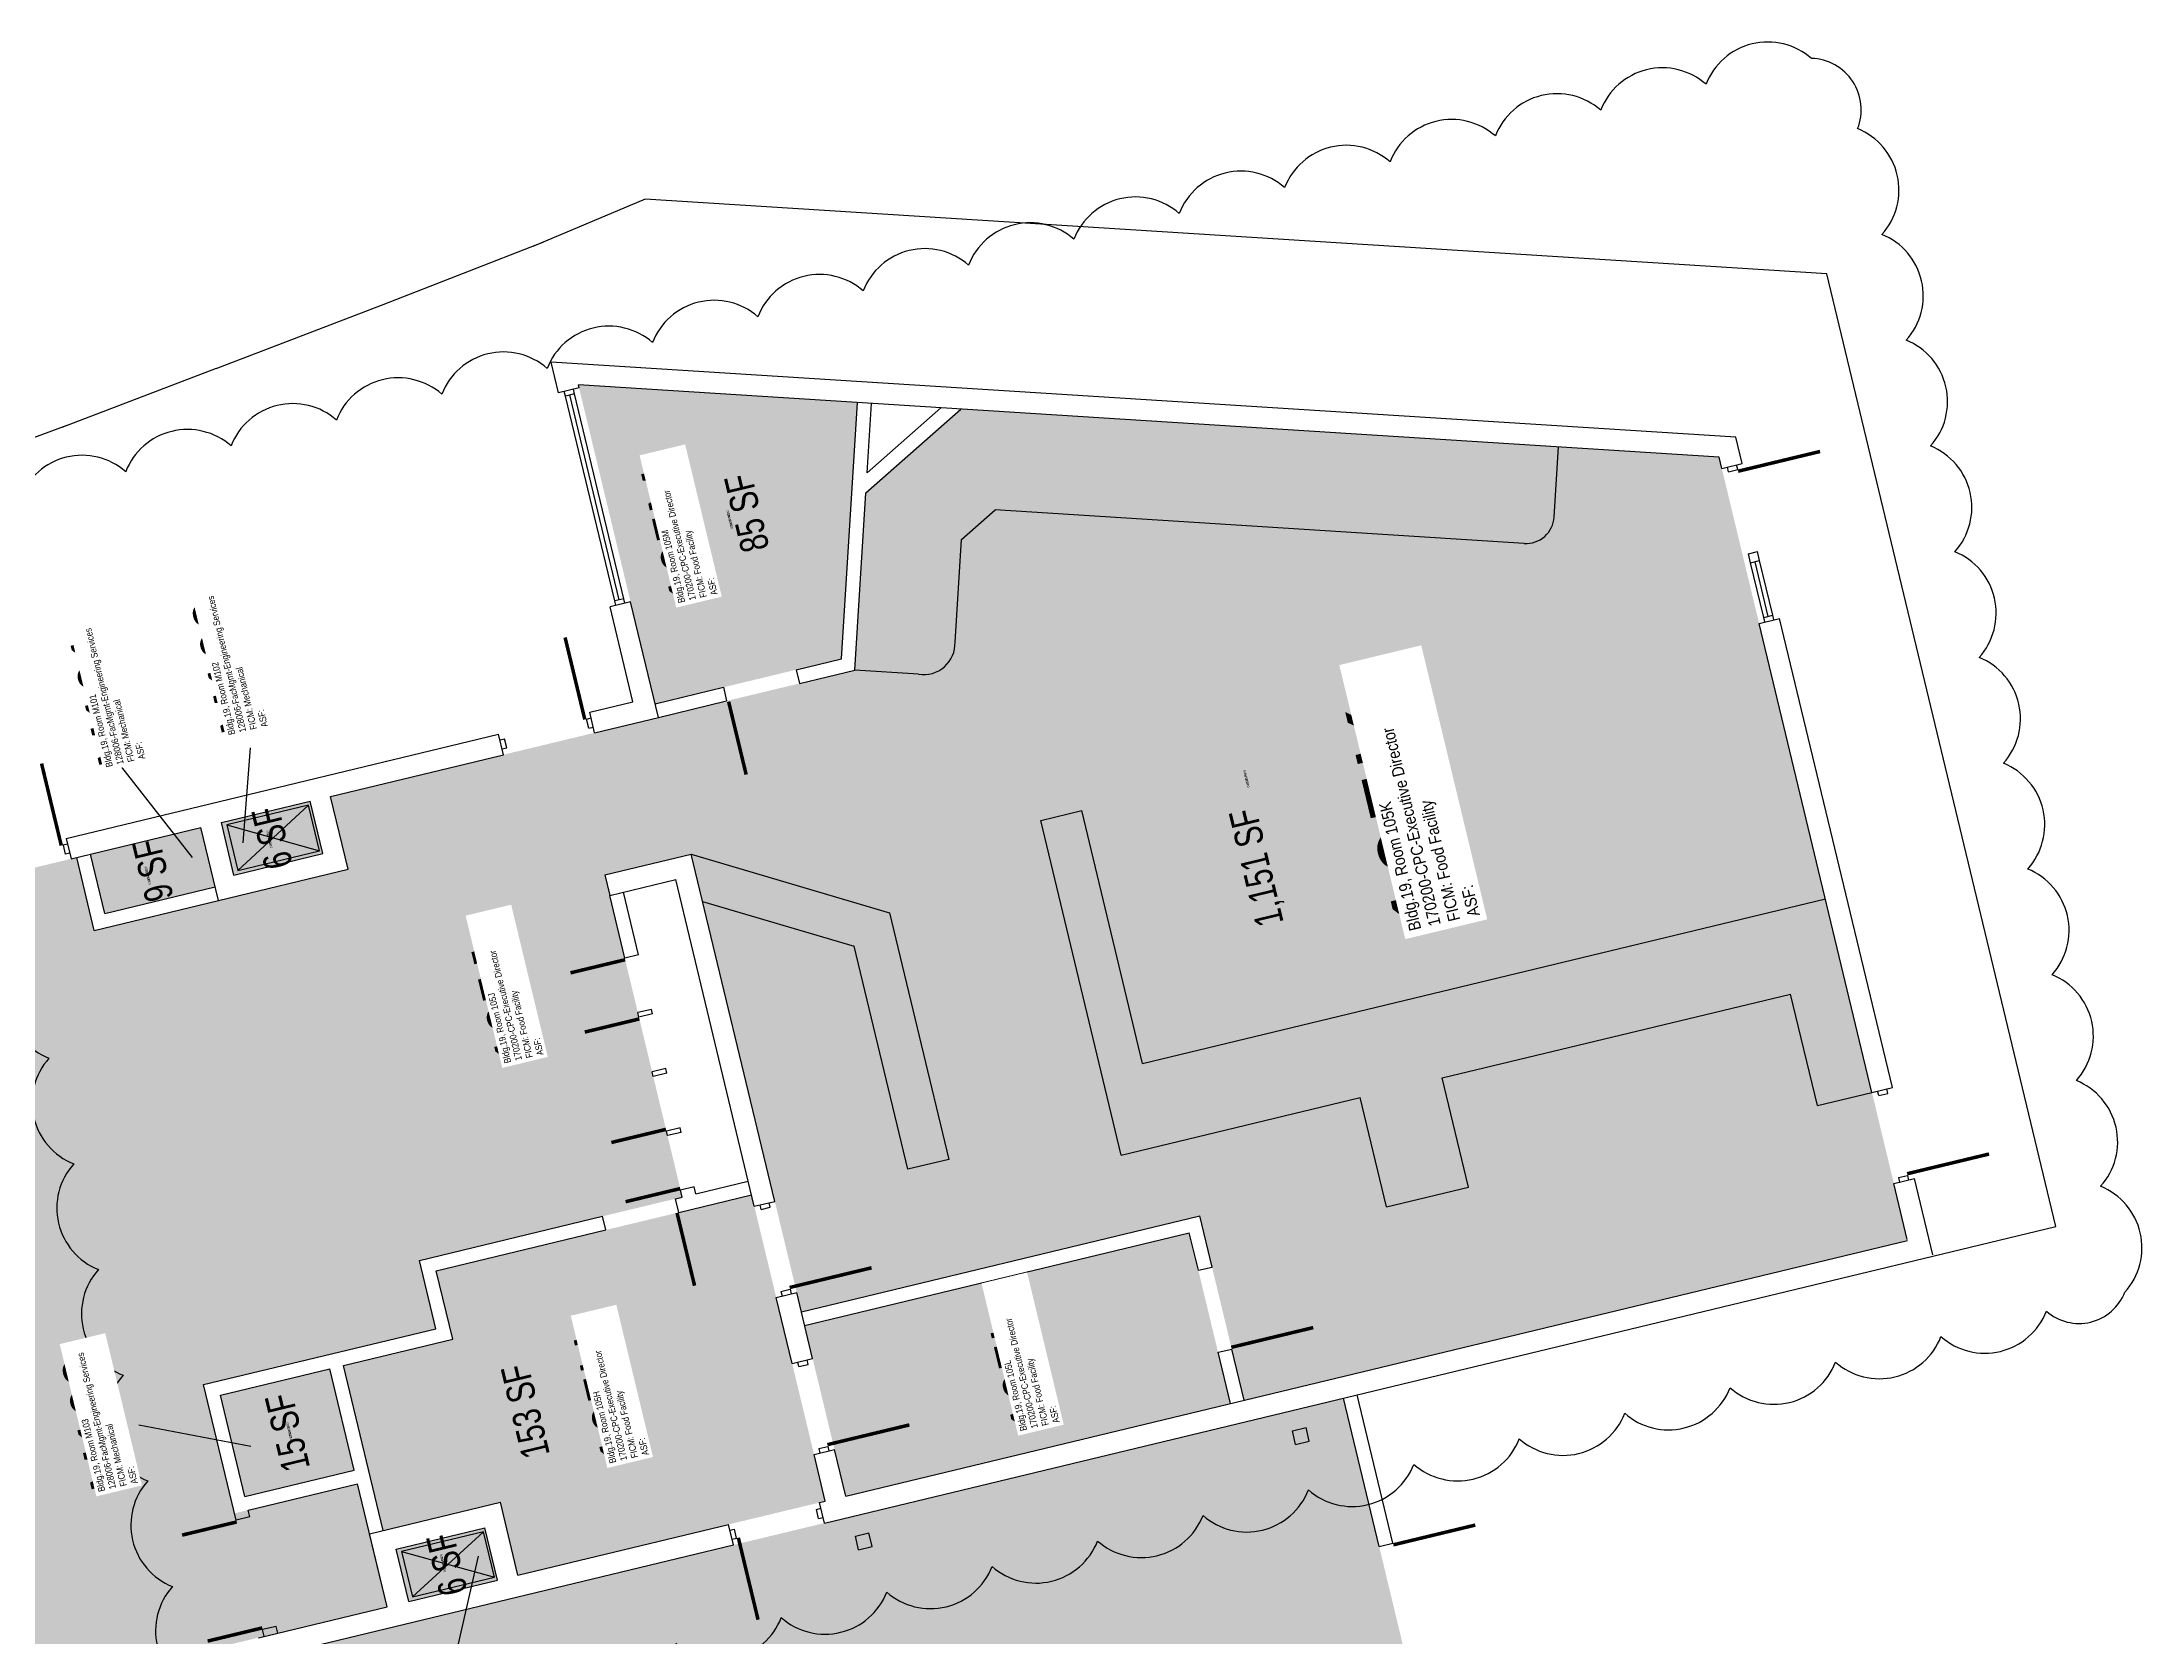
# Model space of a CAD drawing. Header units: inches. Extents: x 69215158 to 69219847, y 27668439 to 27672332.
# Drawn here: x 69216611 to 69217508, y 27671383 to 27672064 of the extents above; entities that cross this region are included whole.
import ezdxf
from ezdxf.enums import TextEntityAlignment as Align

# ---------------------------------------------------------------- set-up
doc = ezdxf.new("R2010")
doc.units = ezdxf.units.IN
doc.header["$LTSCALE"] = 100
doc.header["$MEASUREMENT"] = 0
for name, color, linetype in [('A-DOOR', 2, 'CONTINUOUS'), ('A-FLOR', 3, 'CONTINUOUS'), ('A-GLAZ', 1, 'CONTINUOUS'), ('A-IDEN-RNUM', 7, 'CONTINUOUS'), ('A-IDEN-SNUM', 4, 'CONTINUOUS'), ('A-IDEN-VNUM', 4, 'CONTINUOUS'), ('A-REV', 1, 'CONTINUOUS'), ('A-SITE', 3, 'CONTINUOUS'), ('A-WALL', 5, 'CONTINUOUS'), ('AREA-TEXT', 3, 'CONTINUOUS'), ('Rooms-Category-Color', 7, 'CONTINUOUS'), ('Rooms-College-Color', 7, 'CONTINUOUS'), ('Rooms-Department-Color', 7, 'CONTINUOUS'), ('Rooms-Division-Color', 7, 'CONTINUOUS'), ('Rooms-Information', 7, 'CONTINUOUS')]:
    doc.layers.add(name, color=color, linetype=linetype)
doc.styles.add('CP_AREA', font='arial.ttf', dxfattribs={"height": 15})
doc.styles.add('CP_ROOMSNUMBER', font='arial.ttf', dxfattribs={"height": 1})
doc.styles.add('CP_ROOMVNUMBER', font='arial.ttf', dxfattribs={"width": 0.85, "height": 0.075})

msp = doc.modelspace()

# ---------------------------------------------------------------- hatches: boundary and pattern name
at = {"layer": 'Rooms-Category-Color', "true_color": 0xffe090}
for points in [[(69216840.33, 27671917.95), (69216959.59, 27671910.41), (69216952.67, 27671800.99), (69216933.37, 27671796.35), (69216902.26, 27671788.86), (69216873.1, 27671781.84), (69216840.64, 27671916.68)], [(69217402.23, 27671576.99), (69217392.87, 27671615.88), (69217344.66, 27671816.15), (69217327.58, 27671887.13), (69217003.69, 27671907.62), (69216963.17, 27671871.92), (69216958.38, 27671796.2), (69216934.78, 27671790.52), (69216903.67, 27671783.03), (69216874.5, 27671776.01), (69216888.54, 27671717.67), (69216924.23, 27671569.4), (69216935.58, 27671522.25), (69217105.72, 27671563.21), (69217110.98, 27671541.35), (69217119.41, 27671506.35), (69217124.68, 27671484.46), (69217408.08, 27671552.68)], [(69216680.27, 27671491.14), (69216779.44, 27671515.01), (69216772.42, 27671544.18), (69216884.71, 27671571.21), (69216851.6, 27671708.78), (69216888.54, 27671717.67), (69216874.5, 27671776.01), (69216734.5, 27671742.3), (69216741.99, 27671711.19), (69216633.58, 27671685.1)], [(69216693.5, 27671436.21), (69216680.27, 27671491.14), (69216633.58, 27671685.1), (69216626.1, 27671716.21), (69216623.66, 27671715.62), (69216113.25, 27671592.76), (69215847.83, 27671528.86), (69215878.72, 27671400.53), (69215927.87, 27671196.36), (69215968.7, 27671206.19), (69216154.4, 27671250.89), (69216629.82, 27671365.34), (69216706.14, 27671383.71), (69216758.64, 27671396.35), (69216746, 27671448.85)], [(69216945.79, 27671441.4), (69216914.31, 27671572.16), (69216852.09, 27671557.18), (69216779.66, 27671539.75), (69216786.68, 27671510.58), (69216740.01, 27671499.35), (69216756.98, 27671428.86), (69216807.05, 27671440.91), (69216814.54, 27671409.8), (69216904.47, 27671431.45)], [(69216936.99, 27671516.42), (69216940.38, 27671502.32), (69216936.99, 27671516.42), (69217101.29, 27671555.97), (69217105.15, 27671539.95), (69217113.58, 27671504.95), (69217118.85, 27671483.06), (69216954.54, 27671443.5), (69216949.74, 27671463.43), (69216940.38, 27671502.32)], [(69216109.84, 27671230.91), (69217167.13, 27671485.42), (69217221.55, 27671259.38), (69216164.25, 27671004.87)]]:
    msp.add_hatch(color=41, dxfattribs=at).paths.add_polyline_path(points)
at = {"layer": 'Rooms-Category-Color', "true_color": 0xadadad}
for points in [[(69216687.83, 27671731.07), (69216725.75, 27671740.2), (69216731.13, 27671717.84), (69216693.21, 27671708.71)], [(69216638.01, 27671692.34), (69216685.17, 27671703.69), (69216679.08, 27671728.96), (69216631.93, 27671717.61)], [(69216697.93, 27671443.45), (69216744.59, 27671454.68), (69216734.18, 27671497.94), (69216687.51, 27671486.71)], [(69216767.87, 27671398.57), (69216805.79, 27671407.7), (69216800.41, 27671430.06), (69216762.49, 27671420.93)]]:
    msp.add_hatch(color=253, dxfattribs=at).paths.add_polyline_path(points)
at = {"layer": 'Rooms-College-Color', "true_color": 0xadadad}
for points in [[(69216840.33, 27671917.95), (69216959.59, 27671910.41), (69216952.67, 27671800.99), (69216933.37, 27671796.35), (69216902.26, 27671788.86), (69216873.1, 27671781.84), (69216840.64, 27671916.68)], [(69217402.23, 27671576.99), (69217392.87, 27671615.88), (69217344.66, 27671816.15), (69217327.58, 27671887.13), (69217003.69, 27671907.62), (69216963.17, 27671871.92), (69216958.38, 27671796.2), (69216934.78, 27671790.52), (69216903.67, 27671783.03), (69216874.5, 27671776.01), (69216888.54, 27671717.67), (69216924.23, 27671569.4), (69216935.58, 27671522.25), (69217105.72, 27671563.21), (69217110.98, 27671541.35), (69217119.41, 27671506.35), (69217124.68, 27671484.46), (69217408.08, 27671552.68)], [(69216680.27, 27671491.14), (69216779.44, 27671515.01), (69216772.42, 27671544.18), (69216884.71, 27671571.21), (69216851.6, 27671708.78), (69216888.54, 27671717.67), (69216874.5, 27671776.01), (69216734.5, 27671742.3), (69216741.99, 27671711.19), (69216633.58, 27671685.1)], [(69216687.83, 27671731.07), (69216725.75, 27671740.2), (69216731.13, 27671717.84), (69216693.21, 27671708.71)], [(69216638.01, 27671692.34), (69216685.17, 27671703.69), (69216679.08, 27671728.96), (69216631.93, 27671717.61)], [(69216693.5, 27671436.21), (69216680.27, 27671491.14), (69216633.58, 27671685.1), (69216626.1, 27671716.21), (69216623.66, 27671715.62), (69216113.25, 27671592.76), (69215847.83, 27671528.86), (69215878.72, 27671400.53), (69215927.87, 27671196.36), (69215968.7, 27671206.19), (69216154.4, 27671250.89), (69216629.82, 27671365.34), (69216706.14, 27671383.71), (69216758.64, 27671396.35), (69216746, 27671448.85)], [(69216945.79, 27671441.4), (69216914.31, 27671572.16), (69216852.09, 27671557.18), (69216779.66, 27671539.75), (69216786.68, 27671510.58), (69216740.01, 27671499.35), (69216756.98, 27671428.86), (69216807.05, 27671440.91), (69216814.54, 27671409.8), (69216904.47, 27671431.45)], [(69216936.99, 27671516.42), (69216940.38, 27671502.32), (69216936.99, 27671516.42), (69217101.29, 27671555.97), (69217105.15, 27671539.95), (69217113.58, 27671504.95), (69217118.85, 27671483.06), (69216954.54, 27671443.5), (69216949.74, 27671463.43), (69216940.38, 27671502.32)], [(69216697.93, 27671443.45), (69216744.59, 27671454.68), (69216734.18, 27671497.94), (69216687.51, 27671486.71)], [(69216109.84, 27671230.91), (69217167.13, 27671485.42), (69217221.55, 27671259.38), (69216164.25, 27671004.87)], [(69216767.87, 27671398.57), (69216805.79, 27671407.7), (69216800.41, 27671430.06), (69216762.49, 27671420.93)]]:
    msp.add_hatch(color=253, dxfattribs=at).paths.add_polyline_path(points)
at = {"layer": 'Rooms-Department-Color', "true_color": 0x80bc67}
for points in [[(69216840.33, 27671917.95), (69216959.59, 27671910.41), (69216952.67, 27671800.99), (69216933.37, 27671796.35), (69216902.26, 27671788.86), (69216873.1, 27671781.84), (69216840.64, 27671916.68)], [(69217402.23, 27671576.99), (69217392.87, 27671615.88), (69217344.66, 27671816.15), (69217327.58, 27671887.13), (69217003.69, 27671907.62), (69216963.17, 27671871.92), (69216958.38, 27671796.2), (69216934.78, 27671790.52), (69216903.67, 27671783.03), (69216874.5, 27671776.01), (69216888.54, 27671717.67), (69216924.23, 27671569.4), (69216935.58, 27671522.25), (69217105.72, 27671563.21), (69217110.98, 27671541.35), (69217119.41, 27671506.35), (69217124.68, 27671484.46), (69217408.08, 27671552.68)], [(69216680.27, 27671491.14), (69216779.44, 27671515.01), (69216772.42, 27671544.18), (69216884.71, 27671571.21), (69216851.6, 27671708.78), (69216888.54, 27671717.67), (69216874.5, 27671776.01), (69216734.5, 27671742.3), (69216741.99, 27671711.19), (69216633.58, 27671685.1)], [(69216693.5, 27671436.21), (69216680.27, 27671491.14), (69216633.58, 27671685.1), (69216626.1, 27671716.21), (69216623.66, 27671715.62), (69216113.25, 27671592.76), (69215847.83, 27671528.86), (69215878.72, 27671400.53), (69215927.87, 27671196.36), (69215968.7, 27671206.19), (69216154.4, 27671250.89), (69216629.82, 27671365.34), (69216706.14, 27671383.71), (69216758.64, 27671396.35), (69216746, 27671448.85)], [(69216945.79, 27671441.4), (69216914.31, 27671572.16), (69216852.09, 27671557.18), (69216779.66, 27671539.75), (69216786.68, 27671510.58), (69216740.01, 27671499.35), (69216756.98, 27671428.86), (69216807.05, 27671440.91), (69216814.54, 27671409.8), (69216904.47, 27671431.45)], [(69216936.99, 27671516.42), (69216940.38, 27671502.32), (69216936.99, 27671516.42), (69217101.29, 27671555.97), (69217105.15, 27671539.95), (69217113.58, 27671504.95), (69217118.85, 27671483.06), (69216954.54, 27671443.5), (69216949.74, 27671463.43), (69216940.38, 27671502.32)], [(69216109.84, 27671230.91), (69217167.13, 27671485.42), (69217221.55, 27671259.38), (69216164.25, 27671004.87)]]:
    msp.add_hatch(color=83, dxfattribs=at).paths.add_polyline_path(points)
at = {"layer": 'Rooms-Department-Color', "true_color": 0xacacac}
for points in [[(69216687.83, 27671731.07), (69216725.75, 27671740.2), (69216731.13, 27671717.84), (69216693.21, 27671708.71)], [(69216638.01, 27671692.34), (69216685.17, 27671703.69), (69216679.08, 27671728.96), (69216631.93, 27671717.61)], [(69216697.93, 27671443.45), (69216744.59, 27671454.68), (69216734.18, 27671497.94), (69216687.51, 27671486.71)], [(69216767.87, 27671398.57), (69216805.79, 27671407.7), (69216800.41, 27671430.06), (69216762.49, 27671420.93)]]:
    msp.add_hatch(color=253, dxfattribs=at).paths.add_polyline_path(points)
at = {"layer": 'Rooms-Division-Color', "true_color": 0x80bc67}
for points in [[(69216840.33, 27671917.95), (69216959.59, 27671910.41), (69216952.67, 27671800.99), (69216933.37, 27671796.35), (69216902.26, 27671788.86), (69216873.1, 27671781.84), (69216840.64, 27671916.68)], [(69217402.23, 27671576.99), (69217392.87, 27671615.88), (69217344.66, 27671816.15), (69217327.58, 27671887.13), (69217003.69, 27671907.62), (69216963.17, 27671871.92), (69216958.38, 27671796.2), (69216934.78, 27671790.52), (69216903.67, 27671783.03), (69216874.5, 27671776.01), (69216888.54, 27671717.67), (69216924.23, 27671569.4), (69216935.58, 27671522.25), (69217105.72, 27671563.21), (69217110.98, 27671541.35), (69217119.41, 27671506.35), (69217124.68, 27671484.46), (69217408.08, 27671552.68)], [(69216680.27, 27671491.14), (69216779.44, 27671515.01), (69216772.42, 27671544.18), (69216884.71, 27671571.21), (69216851.6, 27671708.78), (69216888.54, 27671717.67), (69216874.5, 27671776.01), (69216734.5, 27671742.3), (69216741.99, 27671711.19), (69216633.58, 27671685.1)], [(69216693.5, 27671436.21), (69216680.27, 27671491.14), (69216633.58, 27671685.1), (69216626.1, 27671716.21), (69216623.66, 27671715.62), (69216113.25, 27671592.76), (69215847.83, 27671528.86), (69215878.72, 27671400.53), (69215927.87, 27671196.36), (69215968.7, 27671206.19), (69216154.4, 27671250.89), (69216629.82, 27671365.34), (69216706.14, 27671383.71), (69216758.64, 27671396.35), (69216746, 27671448.85)], [(69216945.79, 27671441.4), (69216914.31, 27671572.16), (69216852.09, 27671557.18), (69216779.66, 27671539.75), (69216786.68, 27671510.58), (69216740.01, 27671499.35), (69216756.98, 27671428.86), (69216807.05, 27671440.91), (69216814.54, 27671409.8), (69216904.47, 27671431.45)], [(69216936.99, 27671516.42), (69216940.38, 27671502.32), (69216936.99, 27671516.42), (69217101.29, 27671555.97), (69217105.15, 27671539.95), (69217113.58, 27671504.95), (69217118.85, 27671483.06), (69216954.54, 27671443.5), (69216949.74, 27671463.43), (69216940.38, 27671502.32)], [(69216109.84, 27671230.91), (69217167.13, 27671485.42), (69217221.55, 27671259.38), (69216164.25, 27671004.87)]]:
    msp.add_hatch(color=83, dxfattribs=at).paths.add_polyline_path(points)
at = {"layer": 'Rooms-Division-Color', "true_color": 0xadadad}
for points in [[(69216687.83, 27671731.07), (69216725.75, 27671740.2), (69216731.13, 27671717.84), (69216693.21, 27671708.71)], [(69216638.01, 27671692.34), (69216685.17, 27671703.69), (69216679.08, 27671728.96), (69216631.93, 27671717.61)], [(69216697.93, 27671443.45), (69216744.59, 27671454.68), (69216734.18, 27671497.94), (69216687.51, 27671486.71)], [(69216767.87, 27671398.57), (69216805.79, 27671407.7), (69216800.41, 27671430.06), (69216762.49, 27671420.93)]]:
    msp.add_hatch(color=253, dxfattribs=at).paths.add_polyline_path(points)

# ---------------------------------------------------------------- linework, layer by layer
at = {"layer": 'A-DOOR'}
for points in [[(69217335.71, 27671881.11, 1.5, 1.5, 0), (69217370.71, 27671889.54, 0, 0, 0), (69217370.88, 27671888.81, 0, 0, -0.414214), (69217342.5, 27671846.49, 0, 0, -0.414214)], [(69216843.08, 27671775.13, 1.5, 1.5, 0), (69216834.66, 27671810.13, 0, 0, 0), (69216833.93, 27671809.95, 0, 0, 0.414214), (69216809.16, 27671765.42, 0, 0, 0.414214)], [(69216904.51, 27671782.72, 1.5, 1.5, 0), (69216912, 27671751.6, 0, 0, 0), (69216911.27, 27671751.43, 0, 0, 0.414214), (69216934.89, 27671790.03, 0, 0, 0.414214)], [(69216619.47, 27671721.3, 1.5, 1.5, 0), (69216611.04, 27671756.3, 0, 0, 0), (69216610.32, 27671756.12, 0, 0, 0.414214), (69216585.55, 27671711.59, 0, 0, 0.414214)], [(69216860.31, 27671672.56, 1.5, 1.5, 0), (69216836.98, 27671666.95, 0, 0, 0), (69216836.81, 27671667.68, 0, 0, 0.414214), (69216865.76, 27671649.96, 0, 0, 0.414214)], [(69216866.4, 27671647.29, 1.5, 1.5, 0), (69216843.07, 27671641.67, 0, 0, 0), (69216842.89, 27671642.4, 0, 0, 0.414214), (69216871.84, 27671624.68, 0, 0, 0.414214)], [(69216877.75, 27671600.13, 1.5, 1.5, 0), (69216854.42, 27671594.52, 0, 0, 0), (69216854.59, 27671593.79, 0, 0, -0.414214), (69216872.31, 27671622.74, 0, 0, -0.414214)], [(69217407.91, 27671581.18, 1.5, 1.5, 0), (69217442.91, 27671589.61, 0, 0, 0), (69217442.73, 27671590.34, 0, 0, 0.414214), (69217398.2, 27671615.1, 0, 0, 0.414214)], [(69216883.84, 27671574.85, 1.5, 1.5, 0), (69216860.5, 27671569.24, 0, 0, 0), (69216860.68, 27671568.51, 0, 0, -0.414214), (69216878.39, 27671597.46, 0, 0, -0.414214)], [(69216930.56, 27671532.61, 1.5, 1.5, 0), (69216965.56, 27671541.03, 0, 0, 0), (69216965.39, 27671541.76, 0, 0, 0.414214), (69216920.86, 27671566.53, 0, 0, 0.414214)], [(69216882.47, 27671564.5, 1.5, 1.5, 0), (69216889.96, 27671533.39, 0, 0, 0), (69216890.69, 27671533.56, 0, 0, -0.414214), (69216852.09, 27671557.18, 0, 0, -0.414214)], [(69217119.21, 27671507.07, 1.5, 1.5, 0), (69217154.21, 27671515.5, 0, 0, 0), (69217154.04, 27671516.23, 0, 0, 0.414214), (69217109.5, 27671540.99, 0, 0, 0.414214)], [(69216946.71, 27671465.52, 1.5, 1.5, 0), (69216981.71, 27671473.95, 0, 0, 0), (69216981.54, 27671474.68, 0, 0, 0.414214), (69216937, 27671499.44, 0, 0, 0.414214)], [(69216694.42, 27671432.53, 1.5, 1.5, 0), (69216671.08, 27671426.91, 0, 0, 0), (69216670.91, 27671427.64, 0, 0, 0.414214), (69216699.86, 27671409.93, 0, 0, 0.414214)], [(69216908.66, 27671425.77, 1.5, 1.5, 0), (69216917.09, 27671390.77, 0, 0, 0), (69216917.82, 27671390.95, 0, 0, 0.414214), (69216942.58, 27671435.48, 0, 0, 0.414214)], [(69217188.44, 27671422.76, 1.5, 1.5, 0), (69217223.44, 27671431.19, 0, 0, 0), (69217223.62, 27671430.46, 0, 0, -0.414214), (69217195.23, 27671388.14, 0, 0, -0.414214)], [(69216705.31, 27671387.28, 1.5, 1.5, 0), (69216681.98, 27671381.66, 0, 0, 0), (69216682.15, 27671380.93, 0, 0, -0.414214), (69216699.87, 27671409.88, 0, 0, -0.414214)], [(69217204.84, 27671354.37, 1.5, 1.5, 0), (69217239.84, 27671362.79, 0, 0, 0), (69217239.66, 27671363.52, 0, 0, 0.414214), (69217195.13, 27671388.29, 0, 0, 0.414214)]]:
    msp.add_lwpolyline(points, format="xyseb", dxfattribs=at)
at = {"layer": 'A-FLOR'}
for p, q in [((69217257.1, 27671861.53), (69217258.99, 27671891.47)), ((69217003.99, 27671851.91), (69217018.4, 27671864.6)), ((69217244.37, 27671850.31), (69217018.4, 27671864.6)), ((69217001.22, 27671808.18), (69217003.99, 27671851.91)), ((69216985.66, 27671794.47), (69216958.38, 27671796.2)), ((69216725.13, 27671738.51), (69216690.13, 27671730.08)), ((69216725.13, 27671738.51), (69216694.81, 27671710.64)), ((69216729.81, 27671719.06), (69216725.13, 27671738.51)), ((69216690.13, 27671730.08), (69216729.81, 27671719.06)), ((69216690.13, 27671730.08), (69216694.81, 27671710.64)), ((69217037.83, 27671732.01), (69217055.33, 27671736.22)), ((69217072.24, 27671589.09), (69217037.83, 27671732.01)), ((69217081.31, 27671628.3), (69217055.33, 27671736.22)), ((69216694.81, 27671710.64), (69216729.81, 27671719.06)), ((69216888.54, 27671717.67), (69216973.25, 27671692.63)), ((69216893.41, 27671697.46), (69216958.19, 27671678.32)), ((69217081.31, 27671628.3), (69217372.98, 27671698.52)), ((69216973.25, 27671692.63), (69216998.61, 27671587.3)), ((69216981.11, 27671583.09), (69216958.19, 27671678.32)), ((69217209.32, 27671622.09), (69217358.07, 27671657.9)), ((69217369.54, 27671610.26), (69217358.07, 27671657.9)), ((69217220.55, 27671575.42), (69217209.32, 27671622.09)), ((69217072.24, 27671589.09), (69217174.32, 27671613.67)), ((69217185.55, 27671567), (69217174.32, 27671613.67)), ((69217369.54, 27671610.26), (69217392.87, 27671615.88)), ((69216998.61, 27671587.3), (69216981.11, 27671583.09)), ((69217185.55, 27671567), (69217220.55, 27671575.42)), ((69216799.78, 27671428.36), (69216764.78, 27671419.94)), ((69216799.78, 27671428.36), (69216769.47, 27671400.5)), ((69216804.47, 27671408.92), (69216799.78, 27671428.36)), ((69216764.78, 27671419.94), (69216769.47, 27671400.5)), ((69216764.78, 27671419.94), (69216804.47, 27671408.92)), ((69216769.47, 27671400.5), (69216804.47, 27671408.92))]:
    msp.add_line(p, q, dxfattribs=at)
for centre, radius, start, end in [((69217245.2, 27671862.19), 11.91, 265.96203, 356.79853), ((69216987.83, 27671807.69), 13.4, 260.67624, 2.08432)]:
    msp.add_arc(centre, radius, start, end, dxfattribs=at)
at = {"layer": 'A-GLAZ'}
for p, q in [((69216855.85, 27671825.72), (69216834.78, 27671913.22)), ((69216857.79, 27671826.19), (69216836.73, 27671913.69)), ((69216859.74, 27671826.65), (69216838.67, 27671914.15)), ((69217346.62, 27671818.68), (69217341.01, 27671842.02)), ((69217348.57, 27671819.15), (69217342.95, 27671842.49)), ((69217350.51, 27671819.62), (69217344.9, 27671842.95))]:
    msp.add_line(p, q, dxfattribs=at)
at = {"layer": 'A-IDEN-VNUM'}
for p, q in [((69216700.19, 27671763.08), (69216696.97, 27671722.5)), ((69216645.25, 27671754.82), (69216675.37, 27671716.17)), ((69216652.57, 27671473.99), (69216700.45, 27671464.87)), ((69216783.26, 27671354.72), (69216797.63, 27671417.91))]:
    msp.add_line(p, q, dxfattribs=at)
at = {"layer": 'A-REV'}
for points in [[(69216881.98, 27671380.76, 0.520567), (69216927.01, 27671391.67, 0.520567), (69216972.04, 27671402.57, 0.520567), (69217017.08, 27671413.48, 0.520567), (69217062.11, 27671424.38, 0.520567), (69217107.14, 27671435.29, 0.520567), (69217152.17, 27671446.19, 0.520567), (69217197.2, 27671457.1, 0.520567), (69217242.23, 27671468.01, 0.520567), (69217287.27, 27671478.91, 0.520567), (69217332.3, 27671489.82, 0.520567), (69217377.33, 27671500.72, 0.520567), (69217422.36, 27671511.63, 0.520567), (69217467.39, 27671522.53, 0.520567), (69217500.93, 27671530.65, 0.520567), (69217490.55, 27671575.81, 0.520567), (69217480.17, 27671620.97, 0.520567), (69217469.79, 27671666.12, 0.520567), (69217459.41, 27671711.28, 0.520567), (69217449.03, 27671756.43, 0.520567), (69217438.65, 27671801.59, 0.520567), (69217428.27, 27671846.74, 0.520567), (69217417.89, 27671891.9, 0.520567), (69217407.51, 27671937.06, 0.520567), (69217397.13, 27671982.21, 0.520567), (69217386.75, 27672027.37, 0.520567), (69217367.02, 27672057.34, 0.520567), (69217322.01, 27672046.31, 0.520567), (69217277.01, 27672035.28, 0.520567), (69217232.01, 27672024.25, 0.520567), (69217187.01, 27672013.23, 0.520567), (69217142.01, 27672002.2, 0.520567), (69217097, 27671991.17, 0.520567), (69217052, 27671980.15, 0.520567), (69217007, 27671969.12, 0.520567), (69216962, 27671958.09, 0.520567), (69216917, 27671947.07, 0.520567), (69216871.99, 27671936.04, 0.520567), (69216826.99, 27671925.01, 0.520567), (69216781.99, 27671913.98, 0.520567), (69216736.99, 27671902.96, 0.520567), (69216691.99, 27671891.93, 0.520567), (69216646.98, 27671880.9, 0.520567), (69216601.98, 27671869.88, 0.520567)], [(69216603.67, 27671675.61, 0.520567), (69216614.21, 27671630.49, 0.520567), (69216624.76, 27671585.38, 0.520567), (69216635.3, 27671540.26, 0.520567), (69216645.85, 27671495.14, 0.520567), (69216656.39, 27671450.02, 0.520567), (69216666.94, 27671404.91, 0.520567), (69216677.48, 27671359.79, 0.520567)]]:
    msp.add_lwpolyline(points, format="xyb", dxfattribs=at)
at = {"layer": 'A-SITE'}
for p, q in [((69216868.83, 27671997.31), (69216820.82, 27671977.07)), ((69217373.54, 27671965.38), (69216868.83, 27671997.31)), ((69216825.4, 27671978.93), (69216756.77, 27671952.12)), ((69217471.44, 27671558.68), (69217373.54, 27671965.38)), ((69216757.98, 27671952.59), (69216685.46, 27671924.85)), ((69216685.68, 27671924.93), (69216619.73, 27671899.8)), ((69216621.84, 27671900.59), (69216540.57, 27671870.74)), ((69217418.94, 27671546.04), (69217471.44, 27671558.68))]:
    msp.add_line(p, q, dxfattribs=at)
at = {"layer": 'A-WALL'}
for p, q in [((69217334.77, 27671895.69), (69216828.73, 27671927.7)), ((69216831.89, 27671914.58), (69216828.73, 27671927.7)), ((69217327.58, 27671887.13), (69216840.33, 27671917.95)), ((69216840.64, 27671916.68), (69216840.33, 27671917.95)), ((69216840.64, 27671916.68), (69216831.89, 27671914.58)), ((69216834.78, 27671913.22), (69216834.32, 27671915.16)), ((69216838.67, 27671914.15), (69216834.78, 27671913.22)), ((69216838.67, 27671914.15), (69216838.2, 27671916.1)), ((69216952.67, 27671800.99), (69216959.59, 27671910.41)), ((69216963.71, 27671880.39), (69216965.58, 27671910.03)), ((69216963.17, 27671871.92), (69217003.69, 27671907.62)), ((69216963.71, 27671880.39), (69216995.22, 27671908.15)), ((69217337.5, 27671884.37), (69217334.77, 27671895.69)), ((69217328.75, 27671882.27), (69217327.58, 27671887.13)), ((69217328.75, 27671882.27), (69217337.5, 27671884.37)), ((69217331.64, 27671880.91), (69217331.18, 27671882.85)), ((69217331.64, 27671880.91), (69217335.53, 27671881.84)), ((69217335.53, 27671881.84), (69217335.07, 27671883.79)), ((69216958.38, 27671796.2), (69216963.17, 27671871.92)), ((69217340.07, 27671845.91), (69217343.96, 27671846.84)), ((69217341.01, 27671842.02), (69217340.07, 27671845.91)), ((69217344.9, 27671842.95), (69217343.96, 27671846.84)), ((69217341.01, 27671842.02), (69217344.9, 27671842.95)), ((69216862.63, 27671825.29), (69216853.88, 27671823.19)), ((69216863.64, 27671782.65), (69216853.88, 27671823.19)), ((69216859.74, 27671826.65), (69216855.85, 27671825.72)), ((69216856.32, 27671823.77), (69216855.85, 27671825.72)), ((69216860.2, 27671824.71), (69216859.74, 27671826.65)), ((69216874.5, 27671776.01), (69216862.63, 27671825.29)), ((69217346.62, 27671818.68), (69217350.51, 27671819.62)), ((69217350.98, 27671817.68), (69217350.51, 27671819.62)), ((69217344.66, 27671816.15), (69217353.41, 27671818.26)), ((69217392.87, 27671615.88), (69217344.66, 27671816.15)), ((69217347.09, 27671816.74), (69217346.62, 27671818.68)), ((69217401.62, 27671617.98), (69217353.41, 27671818.26)), ((69216933.37, 27671796.35), (69216952.67, 27671800.99)), ((69216933.37, 27671796.35), (69216934.78, 27671790.52)), ((69216934.78, 27671790.52), (69216958.38, 27671796.2)), ((69216873.1, 27671781.84), (69216902.26, 27671788.86)), ((69216902.26, 27671788.86), (69216903.67, 27671783.03)), ((69216843.81, 27671775.3), (69216845.76, 27671775.77)), ((69216844.75, 27671771.42), (69216843.81, 27671775.3)), ((69216845.17, 27671778.2), (69216863.64, 27671782.65)), ((69216847.28, 27671769.45), (69216845.17, 27671778.2)), ((69216847.28, 27671769.45), (69216874.5, 27671776.01)), ((69216874.5, 27671776.01), (69216903.67, 27671783.03)), ((69216621.56, 27671724.37), (69216806.28, 27671768.84)), ((69216808.39, 27671760.09), (69216806.28, 27671768.84)), ((69216806.87, 27671766.41), (69216808.81, 27671766.88)), ((69216809.75, 27671762.99), (69216808.81, 27671766.88)), ((69216844.75, 27671771.42), (69216846.69, 27671771.88)), ((69216734.5, 27671742.3), (69216808.39, 27671760.09)), ((69216807.8, 27671762.52), (69216809.75, 27671762.99)), ((69216687.83, 27671731.07), (69216725.75, 27671740.2)), ((69216731.13, 27671717.84), (69216725.75, 27671740.2)), ((69216741.99, 27671711.19), (69216734.5, 27671742.3)), ((69216693.21, 27671708.71), (69216687.83, 27671731.07)), ((69216622.14, 27671721.94), (69216620.2, 27671721.48)), ((69216620.2, 27671721.48), (69216621.14, 27671717.59)), ((69216621.56, 27671724.37), (69216623.66, 27671715.62)), ((69216623.66, 27671715.62), (69216679.08, 27671728.96)), ((69216686.57, 27671697.85), (69216679.08, 27671728.96)), ((69216623.08, 27671718.05), (69216621.14, 27671717.59)), ((69216633.58, 27671685.1), (69216626.1, 27671716.21)), ((69216638.01, 27671692.34), (69216631.93, 27671717.61)), ((69216693.21, 27671708.71), (69216731.13, 27671717.84)), ((69216851.6, 27671708.78), (69216888.54, 27671717.67)), ((69216924.23, 27671569.4), (69216888.54, 27671717.67)), ((69216638.01, 27671692.34), (69216685.17, 27671703.69)), ((69216686.57, 27671697.85), (69216741.99, 27671711.19)), ((69216851.6, 27671708.78), (69216853.7, 27671700.03)), ((69216853.7, 27671700.03), (69216881.9, 27671706.82)), ((69216915.48, 27671567.29), (69216881.9, 27671706.82)), ((69216633.58, 27671685.1), (69216686.57, 27671697.85)), ((69216860.14, 27671673.29), (69216853.7, 27671700.03)), ((69216865.97, 27671674.7), (69216859.54, 27671701.43)), ((69216865.97, 27671674.7), (69216860.14, 27671673.29)), ((69216871.59, 27671651.36), (69216865.76, 27671649.96)), ((69216866.22, 27671648.01), (69216865.76, 27671649.96)), ((69216872.06, 27671649.42), (69216866.22, 27671648.01)), ((69216872.06, 27671649.42), (69216871.59, 27671651.36)), ((69216877.67, 27671626.08), (69216871.84, 27671624.68)), ((69216872.31, 27671622.74), (69216871.84, 27671624.68)), ((69216878.14, 27671624.14), (69216872.31, 27671622.74)), ((69216878.14, 27671624.14), (69216877.67, 27671626.08)), ((69217392.87, 27671615.88), (69217401.62, 27671617.98)), ((69217395.77, 27671614.52), (69217395.3, 27671616.46)), ((69217395.77, 27671614.52), (69217399.66, 27671615.45)), ((69217399.66, 27671615.45), (69217399.19, 27671617.4)), ((69216883.76, 27671600.81), (69216877.93, 27671599.4)), ((69216878.39, 27671597.46), (69216877.93, 27671599.4)), ((69216884.23, 27671598.86), (69216878.39, 27671597.46)), ((69216884.23, 27671598.86), (69216883.76, 27671600.81)), ((69216890.55, 27671572.61), (69216912.91, 27671578)), ((69217402.23, 27671576.99), (69217410.98, 27671579.09)), ((69217407.97, 27671553.17), (69217402.23, 27671576.99)), ((69217404.2, 27671579.52), (69217408.08, 27671580.45)), ((69217404.2, 27671579.52), (69217404.66, 27671577.57)), ((69217408.08, 27671580.45), (69217408.55, 27671578.51)), ((69217418.82, 27671546.52), (69217410.98, 27671579.09)), ((69216881.8, 27671570.51), (69216884.71, 27671571.21)), ((69216883.2, 27671564.67), (69216881.8, 27671570.51)), ((69216883.2, 27671564.67), (69216914.31, 27671572.16)), ((69216889.84, 27671575.53), (69216884.01, 27671574.12)), ((69216884.71, 27671571.21), (69216884.01, 27671574.12)), ((69216890.55, 27671572.61), (69216889.84, 27671575.53)), ((69216915.48, 27671567.29), (69216924.23, 27671569.4)), ((69216918.42, 27671565.94), (69216917.96, 27671567.89)), ((69216922.31, 27671566.88), (69216921.85, 27671568.82)), ((69216772.42, 27671544.18), (69216850.69, 27671563.02)), ((69216852.09, 27671557.18), (69216850.69, 27671563.02)), ((69216918.42, 27671565.94), (69216922.31, 27671566.88)), ((69216935.58, 27671522.25), (69217105.72, 27671563.21)), ((69217110.98, 27671541.35), (69217105.72, 27671563.21)), ((69216779.66, 27671539.75), (69216852.09, 27671557.18)), ((69216936.99, 27671516.42), (69217101.29, 27671555.97)), ((69216954.54, 27671443.5), (69217408.08, 27671552.68)), ((69217105.15, 27671539.95), (69217101.29, 27671555.97)), ((69216779.44, 27671515.01), (69216772.42, 27671544.18)), ((69216945.47, 27671432.06), (69217418.94, 27671546.04)), ((69217105.15, 27671539.95), (69217110.98, 27671541.35)), ((69216786.68, 27671510.58), (69216779.66, 27671539.75)), ((69216924.85, 27671528.4), (69216933.6, 27671530.51)), ((69216931.63, 27671500.21), (69216924.85, 27671528.4)), ((69216926.85, 27671530.94), (69216930.74, 27671531.88)), ((69216926.85, 27671530.94), (69216927.32, 27671529)), ((69216930.74, 27671531.88), (69216931.21, 27671529.93)), ((69216940.38, 27671502.32), (69216933.6, 27671530.51)), ((69216680.27, 27671491.14), (69216779.44, 27671515.01)), ((69216740.01, 27671499.35), (69216786.68, 27671510.58)), ((69217113.58, 27671504.95), (69217119.41, 27671506.35)), ((69217124.68, 27671484.46), (69217119.41, 27671506.35)), ((69216687.51, 27671486.71), (69216734.18, 27671497.94)), ((69216744.59, 27671454.68), (69216734.18, 27671497.94)), ((69216756.98, 27671428.86), (69216740.01, 27671499.35)), ((69216931.63, 27671500.21), (69216940.38, 27671502.32)), ((69216934.57, 27671498.86), (69216934.1, 27671500.8)), ((69216934.57, 27671498.86), (69216938.46, 27671499.8)), ((69216938.46, 27671499.8), (69216937.99, 27671501.74)), ((69217118.85, 27671483.06), (69217113.58, 27671504.95)), ((69216694.21, 27671433.25), (69216680.27, 27671491.14)), ((69216697.93, 27671443.45), (69216687.51, 27671486.71)), ((69217182.38, 27671422.07), (69217167.13, 27671485.42)), ((69217188.22, 27671423.48), (69217172.97, 27671486.83)), ((69217145.3, 27671471.42), (69217151.14, 27671472.83)), ((69217146.71, 27671465.59), (69217145.3, 27671471.42)), ((69217152.54, 27671467), (69217151.14, 27671472.83)), ((69216940.99, 27671461.32), (69216949.74, 27671463.43)), ((69216945.79, 27671441.4), (69216940.99, 27671461.32)), ((69216943, 27671463.86), (69216946.89, 27671464.8)), ((69216943, 27671463.86), (69216943.47, 27671461.91)), ((69216946.89, 27671464.8), (69216947.36, 27671462.85)), ((69216954.54, 27671443.5), (69216949.74, 27671463.43)), ((69217146.71, 27671465.59), (69217152.54, 27671467)), ((69216697.93, 27671443.45), (69216744.59, 27671454.68)), ((69216699.33, 27671437.61), (69216746, 27671448.85)), ((69216758.64, 27671396.35), (69216746, 27671448.85)), ((69216700.04, 27671434.66), (69216694.21, 27671433.25)), ((69216700.04, 27671434.66), (69216699.33, 27671437.61)), ((69216751.15, 27671427.46), (69216807.05, 27671440.91)), ((69216814.54, 27671409.8), (69216807.05, 27671440.91)), ((69216942, 27671437.91), (69216943.94, 27671438.38)), ((69216942.94, 27671434.02), (69216942, 27671437.91)), ((69216942.94, 27671434.02), (69216944.88, 27671434.49)), ((69216943.36, 27671440.81), (69216945.79, 27671441.4)), ((69216945.47, 27671432.06), (69216943.36, 27671440.81)), ((69216758.64, 27671396.35), (69216751.15, 27671427.46)), ((69216762.49, 27671420.93), (69216800.41, 27671430.06)), ((69216805.79, 27671407.7), (69216800.41, 27671430.06)), ((69216814.54, 27671409.8), (69216904.47, 27671431.45)), ((69216906.58, 27671422.7), (69216904.47, 27671431.45)), ((69216905.06, 27671429.02), (69216907, 27671429.49)), ((69216905.99, 27671425.13), (69216907.94, 27671425.6)), ((69216907.94, 27671425.6), (69216907, 27671429.49)), ((69216958.64, 27671426.49), (69216964.47, 27671427.89)), ((69216960.04, 27671420.66), (69216958.64, 27671426.49)), ((69216965.87, 27671422.06), (69216964.47, 27671427.89)), ((69216705.81, 27671374.37), (69216906.58, 27671422.7)), ((69216767.87, 27671398.57), (69216762.49, 27671420.93)), ((69216960.04, 27671420.66), (69216965.87, 27671422.06)), ((69217182.38, 27671422.07), (69217188.22, 27671423.48)), ((69216767.87, 27671398.57), (69216805.79, 27671407.7)), ((69216703.7, 27671383.12), (69216758.64, 27671396.35)), ((69216711.29, 27671387.95), (69216705.45, 27671386.54)), ((69216706.14, 27671383.71), (69216705.45, 27671386.54)), ((69216711.97, 27671385.11), (69216711.29, 27671387.95))]:
    msp.add_line(p, q, dxfattribs=at)

# ---------------------------------------------------------------- texts
at = {"layer": 'A-IDEN-RNUM', "style": 'CP_ROOMSNUMBER', "width": 0.85}
for s, p in [('0105-M0', (69216905.02, 27671860.42)), ('0105-K0', (69217125.63, 27671749.85)), ('M102-00', (69216708.3, 27671724.02)), ('M101-00', (69216656.38, 27671708.53)), ('0105-J0', (69216809.97, 27671654.83)), ('0105-L0', (69217030.19, 27671498.49)), ('0105-H0', (69216854.27, 27671486.59)), ('M103-00', (69216716.87, 27671471.11)), ('M104-00', (69216782.52, 27671414.97))]:
    msp.add_text(s, height=1, rotation=103.53478, dxfattribs=at).set_placement(p, align=Align.MIDDLE)
at = {"layer": 'A-IDEN-SNUM', "style": 'CP_ROOMSNUMBER', "width": 0.85}
for s, p in [('01900105M0', (69216905.02, 27671860.42)), ('01900105K0', (69217125.63, 27671749.85)), ('0190M10200', (69216708.3, 27671724.02)), ('0190M10100', (69216656.38, 27671708.53)), ('01900105J0', (69216809.97, 27671654.83)), ('01900105L0', (69217030.19, 27671498.49)), ('01900105H0', (69216854.27, 27671486.59)), ('0190M10300', (69216716.87, 27671471.11)), ('0190M10400', (69216782.52, 27671414.97))]:
    msp.add_text(s, height=1, rotation=103.53478, dxfattribs=at).set_placement(p, align=Align.MIDDLE)
at = {"layer": 'A-IDEN-VNUM', "style": 'CP_ROOMVNUMBER', "width": 0.85}
for s, height, p in [('105M', 20, (69216883.35, 27671855.2)), ('M102', 20, (69216691.24, 27671798.85)), ('M101', 20, (69216638.91, 27671785.05)), ('105K', 36, (69217196.54, 27671736.07)), ('105J', 20, (69216809.97, 27671654.83)), ('105L', 20, (69217030.19, 27671498.49)), ('105H', 20, (69216854.27, 27671486.59)), ('M103', 20, (69216635.66, 27671475.76))]:
    msp.add_text(s, height=height, rotation=103.53478, dxfattribs=at).set_placement(p, align=Align.MIDDLE)
at = {"layer": 'AREA-TEXT', "style": 'CP_AREA', "width": 0.75}
for s, p in [('85 SF', (69216912.22, 27671863.26)), ('6 SF', (69216709.48, 27671724.45)), ('1,151 SF', (69217129.86, 27671711.85)), ('9 SF', (69216658.55, 27671710.65)), ('88 SF', (69217027.92, 27671499.74)), ('153 SF', (69216817.66, 27671479.72)), ('15 SF', (69216716.05, 27671470.69)), ('6 SF', (69216784.14, 27671414.31))]:
    msp.add_text(s, height=12, rotation=103.53478, dxfattribs=at).set_placement(p, align=Align.MIDDLE_CENTER)

# ---------------------------------------------------------------- next in the draw order: texts
at = {"layer": 'Rooms-Information', "attachment_point": 7, "rotation": 103.53478, "style": 'CP_ROOMVNUMBER', "bg_fill": 3, "box_fill_scale": 1.5, "bg_fill_color": 256, "bg_fill_true_color": 13158600, "bg_fill_transparency": 0}
for s, insert, char_height, width in [('Bldg.19, Room 105M^M^J170200-CPC-Executive Director^M^JFICM: Food Facility^M^JASF: ', (69216899.9, 27671828.63), 2.8571, 64), ('Bldg.19, Room M102^M^J128006-FacMgmt-Engineering Services^M^JFICM: Mechanical^M^JASF: ', (69216707.78, 27671772.28), 2.8571, 64), ('Bldg.19, Room M101^M^J128006-FacMgmt-Engineering Services^M^JFICM: Mechanical^M^JASF: ', (69216655.46, 27671758.49), 2.8571, 64), ('Bldg.19, Room 105K^M^J170200-CPC-Executive Director^M^JFICM: Food Facility^M^JASF: ', (69217225.5, 27671691.69), 5.1429, 115.2), ('Bldg.19, Room 105J^M^J170200-CPC-Executive Director^M^JFICM: Food Facility^M^JASF: ', (69216825.59, 27671632.11), 2.8571, 64), ('Bldg.19, Room 105L^M^J170200-CPC-Executive Director^M^JFICM: Food Facility^M^JASF: ', (69217045.96, 27671475.12), 2.8571, 64), ('Bldg.19, Room 105H^M^J170200-CPC-Executive Director^M^JFICM: Food Facility^M^JASF: ', (69216870.51, 27671461.31), 2.8571, 64), ('Bldg.19, Room M103^M^J128006-FacMgmt-Engineering Services^M^JFICM: Mechanical^M^JASF: ', (69216652.21, 27671449.19), 2.8571, 64)]:
    msp.add_mtext(s, dxfattribs=dict(at, insert=insert, char_height=char_height, width=width))

doc.saveas('drawing.dxf')
